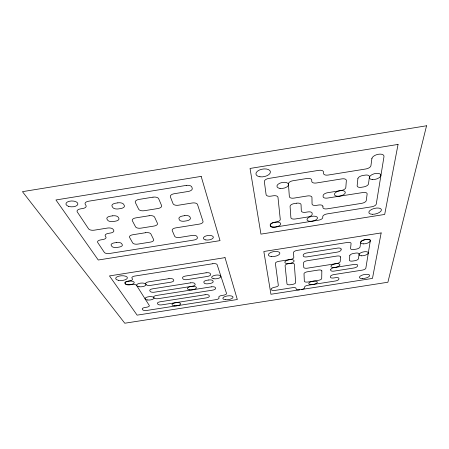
<?xml version="1.0" encoding="UTF-8"?>
<svg xmlns="http://www.w3.org/2000/svg" width="449" height="449" viewBox="0 0 449 449"><rect width="100%" height="100%" fill="white"/><g stroke="black" fill="none" stroke-linecap="round" stroke-linejoin="round"><path stroke-width="0.67" d="M371.884 158.576L370.936 165.675A4.883 2.419 -14.8 0 1 365.873 168.964L328.163 175.054A4.827 2.436 -13 0 1 323.499 173.342L323.521 172.09A4.832 2.453 -12.5 0 0 318.784 170.345L268.766 178.433A4.787 2.458 -10 0 0 264.343 181.654L266.094 194.613A4.625 2.296 -9.9 0 0 270.932 196.151L273.205 195.786A4.569 2.245 -9.9 0 1 277.976 197.302L280.277 219.381A4.299 1.987 -9.7 0 1 276.258 222.025L274.148 222.362A4.249 1.942 -9.6 0 0 270.186 224.966L270.32 225.926A4.237 1.931 -9.6 0 0 274.737 227.166L318.532 220.19A4.271 1.931 -11.5 0 0 322.747 217.569L322.764 216.586A4.294 1.936 -11.9 0 1 327.04 213.92L371.677 206.798A4.395 1.97 -13.8 0 0 376.273 204.054L383.99 156.6A6.241 3.121 -15.6 0 0 378.316 154.276A6.241 3.121 -15.6 0 0 371.879 158.688M301.29 289.526A3.435 1.263 -9.8 0 0 304.618 287.736L304.59 287.096A3.446 1.268 -10 0 1 307.952 285.278L335.33 281.001A3.497 1.291 -10.9 0 0 338.86 279.143L338.911 278.481A3.508 1.296 -10.9 0 0 335.543 277.684L333.809 277.953A3.536 1.319 -10.9 0 1 330.408 277.151L330.442 276.472A3.547 1.325 -10.9 0 1 334.011 274.564L362.096 270.163A3.603 1.347 -11.9 0 0 365.84 268.21L370.352 240.479A3.946 1.6 -12.6 0 0 366.749 239.401L364.812 239.71A3.946 1.605 -12.6 0 0 360.71 242.005L360.047 246.95A3.873 1.555 -12.2 0 1 356.051 249.161L354.166 249.459A3.873 1.555 -12.1 0 1 350.557 248.443L351.073 243.526A3.923 1.605 -12 0 0 347.38 242.466L297.193 250.396A3.884 1.611 -10.1 0 0 293.461 252.624L293.809 257.395A3.822 1.566 -9.8 0 1 290.172 259.544L278.919 261.318A3.777 1.532 -9.3 0 0 275.377 263.434L278.329 285.3A3.502 1.319 -9 0 1 275.074 287.141A4.333 1.616 -9 0 0 271.05 289.409A4.333 1.616 -9 0 0 275.568 290.34L292.58 287.68A3.44 1.268 -9.5 0 1 296.087 288.426L296.138 289.055A3.435 1.263 -9.7 0 0 299.606 289.79M321.838 270.927L321.709 278.515A3.525 1.319 -10.4 0 1 318.229 280.389L307.851 282.017A3.519 1.325 -10.1 0 1 304.338 281.231L304.012 273.722A3.614 1.392 -10.2 0 1 307.531 271.752L318.279 270.068A3.62 1.392 -10.5 0 1 321.838 270.927M322.938 206.422L322.921 207.466A4.406 2.037 -12.1 0 0 327.186 208.841L361.664 203.335A4.445 2.026 -13.5 0 0 366.266 200.535L367.136 194.024A4.529 2.099 -13.8 0 0 363.039 192.52L327.495 198.06A4.541 2.161 -12.3 0 1 323.1 196.578L323.117 195.657A4.552 2.172 -12.4 0 1 327.652 192.705L341.145 190.539A4.625 2.217 -13.1 0 0 345.82 187.53L346.353 180.526A4.709 2.301 -13.3 0 0 341.897 178.876L316.41 182.984A4.737 2.363 -12.2 0 1 311.752 181.345L311.735 180.139A4.743 2.38 -11.8 0 0 307.009 178.472L292.928 180.745A4.731 2.385 -11.1 0 0 288.415 183.905L289.352 196.606A4.574 2.228 -10.9 0 0 293.994 198.11L307.442 195.949A4.529 2.178 -11.5 0 1 311.96 197.448L312.044 203.947A4.456 2.099 -11.7 0 0 316.427 205.367L318.61 205.013A4.406 2.049 -11.7 0 1 322.938 206.422M330.761 269.529L330.733 270.236A3.62 1.381 -11.1 0 0 334.213 271.089L353.739 268.031A3.643 1.381 -11.7 0 0 357.488 266.044L357.584 265.32A3.648 1.386 -11.7 0 0 354.182 264.433L334.421 267.537A3.631 1.392 -11.1 0 0 330.761 269.529M340.538 257.013L340.196 261.554A3.715 1.448 -11.3 0 1 336.447 263.608L307.419 268.171A3.693 1.454 -10.3 0 1 303.737 267.284L303.546 262.833A3.744 1.493 -10.3 0 1 307.195 260.734L336.935 256.053A3.766 1.493 -11.4 0 1 340.538 257.013M341.139 249.133L341.077 249.941A3.856 1.56 -11.5 0 1 337.188 252.13L307.071 256.879A3.828 1.566 -10.4 0 1 303.249 255.908L303.215 255.116A3.839 1.571 -10.4 0 1 306.953 252.927L337.446 248.112A3.867 1.566 -11.5 0 1 341.139 249.133M349.81 255.554L349.333 260.117A3.727 1.448 -11.8 0 0 352.813 261.037L354.631 260.751A3.732 1.448 -11.9 0 0 358.476 258.68L359.088 254.095A3.788 1.487 -12 0 0 355.569 253.118L353.705 253.416A3.783 1.487 -11.9 0 0 349.81 255.554M357.892 178.663L357.151 185.712A4.653 2.211 -14 0 0 361.417 187.284L363.673 186.919A4.653 2.211 -14.1 0 0 368.494 183.888L369.443 176.805A4.743 2.29 -14.4 0 0 365.116 175.132L362.792 175.508A4.743 2.296 -14.3 0 0 357.892 178.663M381.156 232.93L372.462 278.419L270.938 294.263L263.832 251.491L381.156 232.93M398.061 144.415L384.686 214.442L260.948 234.125L250.037 168.448L398.061 144.415M426.55 125.776L387.885 282.241L124.777 323.224L22.45 191.667L426.55 125.776M201.169 176.384L55.94 199.968L98.258 260.01L220.032 240.636L201.169 176.384M186.24 185.403L88.509 201.236A4.928 2.436 -0.9 0 0 85.243 204.334L85.972 205.485A4.922 2.413 -0.5 0 1 82.745 208.521L80.416 208.897A4.86 2.352 -0.7 0 0 77.25 211.894L88.599 228.867A4.613 2.144 -1.6 0 0 94.335 230.169L107.524 228.053A4.546 2.105 -2.3 0 1 113.126 229.355L113.72 230.348A4.529 2.093 -2.3 0 1 110.561 233.02L108.394 233.368A4.479 2.043 -2.4 0 0 105.291 236L105.897 236.96A4.473 2.026 -2.1 0 1 102.832 239.553L100.699 239.895A4.423 1.981 -2.2 0 0 97.68 242.449L104.325 252.389A4.277 1.869 -2.7 0 0 109.59 253.477L193.895 240.047A4.226 1.914 -6.1 0 0 197.364 237.555L197.032 236.634A4.237 1.925 -6 0 0 192.178 235.439L179.622 237.442A4.294 1.959 -5.4 0 1 174.65 236.247L172.214 230.528A4.367 2.026 -5.3 0 1 175.688 227.89L199.367 224.102A4.411 2.088 -6.3 0 0 203.027 221.408L197.509 204.491A4.625 2.29 -6 0 0 192.206 202.999L178.5 205.21A4.686 2.34 -5.2 0 1 173.061 203.711L170.367 196.847A4.776 2.43 -5 0 1 174.156 193.738L188.288 191.454A4.832 2.498 -5.6 0 0 192.223 188.288L191.83 187.07A4.849 2.514 -5.6 0 0 186.24 185.403M117.806 202.853L115.466 203.229A4.821 2.385 -2.2 0 0 112.07 206.265L112.705 207.399A4.804 2.374 -2.2 0 0 118.57 208.892L120.876 208.516A4.799 2.374 -2.3 0 0 124.3 205.524L123.7 204.385A4.816 2.391 -2.3 0 0 117.806 202.853M152.986 197.162L138.898 199.44A4.799 2.408 -3.3 0 0 135.345 202.505L138.679 209.256A4.709 2.318 -3.5 0 0 144.314 210.716L157.975 208.516A4.698 2.329 -4.2 0 0 161.589 205.558L158.682 198.733A4.787 2.419 -4 0 0 152.986 197.162M112.508 215.84L110.241 216.205A4.681 2.239 -2.2 0 0 106.98 219.073L107.608 220.128A4.664 2.228 -2.2 0 0 113.328 221.503L115.561 221.144A4.664 2.228 -2.3 0 0 118.85 218.315L118.25 217.254A4.675 2.239 -2.3 0 0 112.508 215.84M149.141 215.739L135.693 217.905A4.585 2.189 -3.4 0 0 132.32 220.717L135.559 226.846A4.501 2.116 -3.6 0 0 140.964 228.148L154.018 226.055A4.496 2.127 -4.2 0 0 157.447 223.338L154.596 217.136A4.574 2.2 -4 0 0 149.141 215.739M184.808 215.643L182.591 215.997A4.49 2.155 -5.5 0 0 178.971 218.786L179.376 219.819A4.479 2.144 -5.6 0 0 184.545 221.161L186.728 220.807A4.479 2.144 -5.7 0 0 190.365 218.057L189.989 217.019A4.49 2.155 -5.6 0 0 184.808 215.643M296.536 203.206L294.325 203.56A4.451 2.116 -10.7 0 0 290.071 206.4L290.896 217.686A4.31 1.987 -10.6 0 0 295.268 218.989L307.963 216.962A4.322 1.981 -11.1 0 0 312.173 214.291L312.162 213.281A4.333 1.992 -11.2 0 0 307.84 211.934L305.696 212.276A4.383 2.043 -11.1 0 1 301.313 210.918L301.043 204.637A4.451 2.116 -10.8 0 0 296.536 203.206M145.628 232.705L132.769 234.76A4.389 2.004 -3.5 0 0 129.559 237.353L132.702 242.943A4.316 1.936 -3.7 0 0 137.894 244.099L150.393 242.106A4.305 1.948 -4.2 0 0 153.653 239.598L150.864 233.946A4.383 2.015 -4 0 0 145.628 232.705M116.381 242.533L114.276 242.87A4.344 1.936 -2.8 0 0 111.223 245.373L111.795 246.282A4.333 1.925 -2.9 0 0 117.094 247.421L119.17 247.09A4.327 1.925 -2.9 0 0 122.246 244.615L121.701 243.7A4.344 1.936 -2.9 0 0 116.381 242.533M225.022 257.636L109.466 275.916L137.119 315.147L237.319 299.511L225.022 257.636M212.815 263.726L134.812 276.051A3.889 1.571 -4.1 0 0 131.961 278.133L132.421 278.863A3.884 1.56 -3.9 0 1 129.604 280.911L127.735 281.209A3.845 1.527 -3.9 0 0 124.957 283.235L125.434 283.948A3.833 1.521 -3.9 0 0 130.07 284.778L131.916 284.486A3.794 1.493 -4.1 0 1 136.507 285.311L149.281 305.488A3.519 1.291 -4.8 0 1 146.638 307.228L144.937 307.492A3.485 1.268 -4.8 0 0 142.327 309.209L142.72 309.799A3.48 1.263 -4.8 0 0 146.868 310.444L216.076 299.635A3.457 1.285 -7 0 0 219.022 297.878L218.803 297.255A3.463 1.291 -7.2 0 1 221.784 295.476L223.495 295.206A3.497 1.313 -7.2 0 0 226.515 293.405L217.142 264.68A3.861 1.6 -6.9 0 0 212.815 263.726M168.936 278.655L148.557 281.865A3.783 1.499 -4.6 0 0 145.706 283.863L146.127 284.565A3.777 1.493 -4.7 0 0 150.617 285.384L170.743 282.219A3.766 1.504 -5.4 0 0 173.707 280.221L173.353 279.508A3.777 1.51 -5.3 0 0 168.936 278.655M206.085 272.796L185.639 276.023A3.766 1.515 -5.9 0 0 182.586 278.054L182.917 278.773A3.76 1.51 -5.9 0 0 187.239 279.62L207.444 276.438A3.755 1.515 -6.7 0 0 210.598 274.412L210.334 273.682A3.766 1.521 -6.7 0 0 206.085 272.796M290.497 263.361L288.645 263.653A3.732 1.493 -9.7 0 0 285.098 265.735L286.99 283.942A3.513 1.325 -9.5 0 0 290.576 284.717L292.305 284.447A3.513 1.325 -9.6 0 0 295.661 282.589L294.32 264.287A3.738 1.493 -9.7 0 0 290.497 263.361M190.623 282.848L152.621 288.825A3.693 1.431 -4.9 0 0 149.814 290.739L150.213 291.407A3.682 1.426 -4.9 0 0 154.579 292.176L192.127 286.277A3.665 1.437 -6.1 0 0 195.13 284.352L194.838 283.661A3.676 1.442 -6.1 0 0 190.623 282.848M208.768 279.991L206.95 280.277A3.676 1.448 -6.7 0 0 203.863 282.241L204.138 282.937A3.665 1.442 -6.7 0 0 208.263 283.746L210.059 283.465A3.665 1.442 -6.8 0 0 213.152 281.517L212.899 280.821A3.676 1.448 -6.8 0 0 208.768 279.991M211.316 286.849L156.488 295.453A3.603 1.364 -5 0 0 153.732 297.289L154.114 297.928A3.592 1.358 -5.1 0 0 158.357 298.652L212.551 290.155A3.581 1.375 -6.9 0 0 215.582 288.292L215.346 287.629A3.586 1.381 -6.9 0 0 211.316 286.849M205.092 294.746L160.181 301.779A3.519 1.302 -5.2 0 0 157.47 303.541L157.835 304.153A3.508 1.296 -5.2 0 0 161.966 304.832L206.366 297.883A3.497 1.313 -6.7 0 0 209.301 296.099L209.054 295.47A3.502 1.319 -6.7 0 0 205.092 294.746M127.449 284.615A4.608 1.83 -3.9 0 0 134.245 282.567A4.608 1.83 -3.9 0 0 127.247 281.45A4.608 1.83 -3.9 0 0 127.449 284.615M363.364 243.874A4.922 1.998 -12.6 0 0 370.285 240.608A4.922 1.998 -12.6 0 0 362.764 240.462A4.922 1.998 -12.6 0 0 363.364 243.874M310.904 284.593A4.361 1.616 -10.2 0 0 317.359 282.18A4.361 1.616 -10.2 0 0 310.91 281.753A4.361 1.616 -10.2 0 0 310.904 284.593M273.087 227.093A5.309 2.419 -9.6 0 0 280.732 223.776A5.309 2.419 -9.6 0 0 272.655 222.917A5.309 2.419 -9.6 0 0 273.087 227.093M147.317 299.96A4.501 1.695 -4.8 0 0 154.046 298.001A4.501 1.695 -4.8 0 0 147.317 297.014A4.501 1.695 -4.8 0 0 147.317 299.96M138.999 286.709A4.731 1.869 -4.4 0 0 146.032 284.604A4.731 1.869 -4.4 0 0 138.915 283.471A4.731 1.869 -4.4 0 0 138.999 286.709M213.898 278.778A4.642 1.852 -7 0 0 220.874 276.483A4.642 1.852 -7 0 0 214.021 275.534A4.642 1.852 -7 0 0 213.898 278.778M189.719 289.846A4.535 1.757 -6.2 0 0 196.421 287.663A4.535 1.757 -6.2 0 0 189.59 286.799A4.535 1.757 -6.2 0 0 189.719 289.846M174.324 305.803A4.333 1.594 -5.7 0 0 180.655 303.777A4.333 1.594 -5.7 0 0 174.044 303.053A4.333 1.594 -5.7 0 0 174.324 305.803M309.933 221.306A5.337 2.419 -11.2 0 0 317.477 217.743A5.337 2.419 -11.2 0 0 309.288 217.164A5.337 2.419 -11.2 0 0 309.933 221.306M372.541 179.589A5.944 2.851 -14.8 0 0 380.92 175.127A5.944 2.851 -14.8 0 0 371.957 174.644A5.944 2.851 -14.8 0 0 372.541 179.589M280.013 188.434A5.893 2.969 -10.6 0 0 288.544 184.483A5.893 2.969 -10.6 0 0 279.637 183.282A5.893 2.969 -10.6 0 0 280.013 188.434M287.265 263.608A4.72 1.914 -9.7 0 0 294.134 260.869A4.72 1.914 -9.7 0 0 287.018 260.291A4.72 1.914 -9.7 0 0 287.265 263.608M361.658 255.812A4.737 1.858 -12.3 0 0 368.309 252.753A4.737 1.858 -12.3 0 0 361.058 252.652A4.737 1.858 -12.3 0 0 361.658 255.812M333.332 267.52A4.591 1.774 -11.2 0 0 339.944 264.747A4.591 1.774 -11.2 0 0 333.012 264.455A4.591 1.774 -11.2 0 0 333.332 267.52M205.822 239.94A5.04 2.279 -6.7 0 0 213.365 237.274A5.04 2.279 -6.7 0 0 205.872 235.972A5.04 2.279 -6.7 0 0 205.822 239.94M68.675 206.383A5.983 2.941 0 0 0 77.885 204.037A5.983 2.941 0 0 0 69.163 201.292A5.983 2.941 0 0 0 68.675 206.383M337.637 196.264A5.573 2.643 -12.9 0 0 345.292 192.172A5.573 2.643 -12.9 0 0 336.643 191.796A5.573 2.643 -12.9 0 0 337.637 196.264M225.555 299.736A5.158 1.914 -7.4 0 0 233.059 297.12A5.158 1.914 -7.4 0 0 225.202 296.447A5.158 1.914 -7.4 0 0 225.555 299.736M118.424 280.305A5.876 2.368 -3.6 0 0 127.409 277.914A5.876 2.368 -3.6 0 0 118.8 276.174A5.876 2.368 -3.6 0 0 118.424 280.305M362.259 278.588A5.265 1.914 -11.8 0 0 369.656 275.36A5.265 1.914 -11.8 0 0 361.602 275.344A5.265 1.914 -11.8 0 0 362.259 278.588M271.471 256.57A5.837 2.441 -9.3 0 0 279.879 253.129A5.837 2.441 -9.3 0 0 270.983 252.366A5.837 2.441 -9.3 0 0 271.471 256.57M372.283 214.296A6.471 2.84 -13.7 0 0 381.437 209.75A6.471 2.84 -13.7 0 0 371.654 209.397A6.471 2.84 -13.7 0 0 372.283 214.296M259.926 176.783A7.336 3.856 -9.8 0 0 270.41 171.759A7.336 3.856 -9.8 0 0 259.157 170.143A7.336 3.856 -9.8 0 0 259.926 176.783"/></g></svg>
